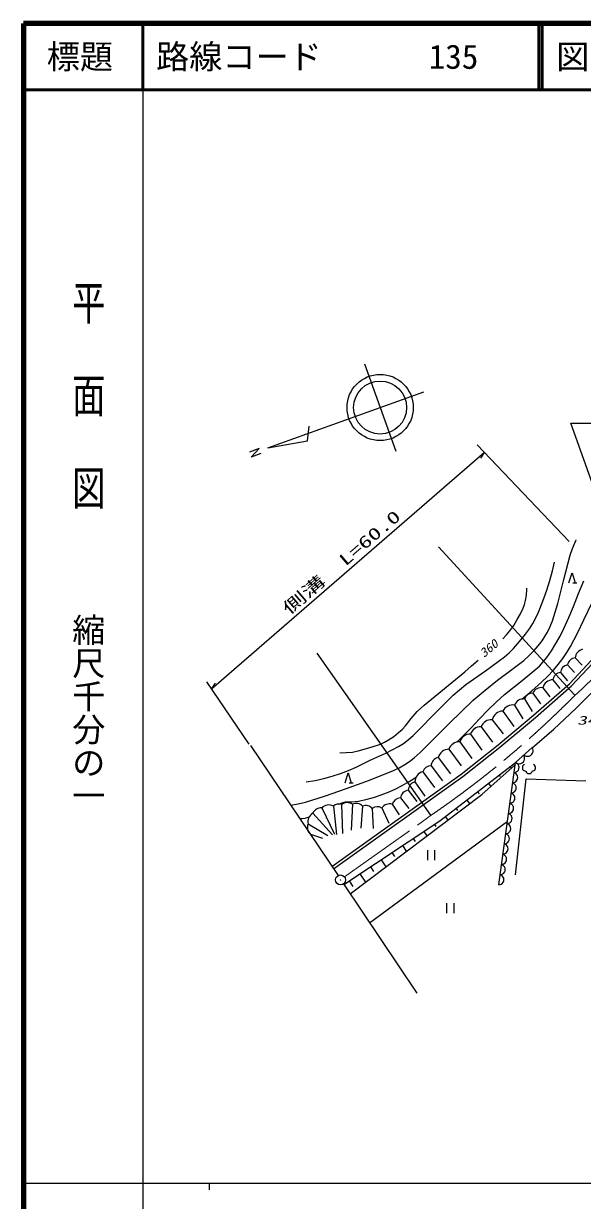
# Model space of a CAD drawing. Units: millimetres, scale not verified. Extents: x 40000 to 680000, y 20000 to 380000.
# Drawn here: x 40000 to 124338, y 202409 to 380000 of the extents above; entities that cross this region are included whole.
import ezdxf
from ezdxf.enums import TextEntityAlignment as Align

# ---------------------------------------------------------------- set-up
doc = ezdxf.new("R2010")
doc.units = ezdxf.units.MM
doc.header["$LTSCALE"] = 1000
doc.linetypes.add('CHAIN', pattern=[18.5, 12, -1.5, 3.5, -1.5])
for name, color, linetype, lineweight in [('M-BGD', 7, 'Continuous', 25), ('M-BMK', 2, 'CHAIN', 13), ('M-TTL', 2, 'Continuous', 140), ('M-TTL-BAND', 7, 'Continuous', 25), ('M-TTL-LINE', 7, 'Continuous', 50)]:
    doc.layers.add(name, color=color, linetype=linetype, lineweight=lineweight)
doc.layers.add('M-TTL-TXT', color=7, linetype='Continuous')
doc.styles.add('@ＭＳ ゴシック', font='')
doc.styles.add('ＭＳ ゴシック', font='')
doc.styles.get('@ＭＳ ゴシック').set_extended_font_data('@MS Gothic')
doc.styles.get('ＭＳ ゴシック').set_extended_font_data('MS Gothic')

# ---------------------------------------------------------------- blocks, each defined once
blk = doc.blocks.new('BUHIN1')
at = {"color": 7, "linetype": 'Continuous', "lineweight": 25}
for radius in [746, 22.5]:
    blk.add_circle((0, 0), radius, dxfattribs=at)
blk = doc.blocks.new('BUHIN162')
at = {"color": 7, "linetype": 'Continuous', "lineweight": 25}
blk.add_lwpolyline([(87, -917), (255, -964), (465, -915), (597, -826), (703, -713), (787, -572), (807, -433), (777, -296), (685, -161), (630, -110), (664, 22), (702, 179), (670, 372), (581, 504), (472, 606), (356, 666), (189, 714), (79, 707), (-18, 661), (-148, 618), (-206, 672), (-343, 753), (-482, 773), (-619, 744), (-757, 654), (-863, 541), (-940, 400), (-975, 187), (-917, 23)], dxfattribs=at)
blk = doc.blocks.new('BUHIN163')
at = {"color": 7, "linetype": 'Continuous', "lineweight": 25}
for p, q in [((94, 940), (-931, -155)), ((-91, -942), (934, 153))]:
    blk.add_line(p, q, dxfattribs=at)
blk = doc.blocks.new('BUHIN235')
at = {"color": 7, "linetype": 'Continuous', "lineweight": 25}
blk.add_lwpolyline([(602, 490), (444, 592), (276, 651), (51, 687), (-140, 652), (-319, 582), (-505, 430), (-610, 269), (-683, 89), (-693, -139), (-666, -313), (-602, -490)], dxfattribs=at)
blk = doc.blocks.new('BUHIN236')
at = {"color": 7, "linetype": 'Continuous', "lineweight": 25}
blk.add_lwpolyline([(848, -29), (791, 168), (695, 337), (536, 529), (353, 637), (156, 708), (-107, 716), (-308, 660), (-498, 564), (-670, 384), (-773, 222), (-848, 29)], dxfattribs=at)
blk = doc.blocks.new('BUHIN296')
at = {"color": 7, "linetype": 'Continuous', "lineweight": 25}
blk.add_line((403, 645), (-35, 1055), dxfattribs=at)
blk.add_lwpolyline([(844, 232), (-513, -548), (176, 857)], dxfattribs=at)

msp = doc.modelspace()

# ---------------------------------------------------------------- linework, layer by layer
at = {"layer": 'M-BGD'}
for p, q in [((91436, 328644), (96182, 315473)), ((76875, 315956), (100395, 324432)), ((132520, 291685), (122602, 319707)), ((122602, 319707), (138779, 319707)), ((82859, 317050), (83122, 319270)), ((76875, 315956), (82859, 317050)), ((108467, 316415), (122329, 301854)), ((109534, 315295), (68383, 279584)), ((75532, 315859), (74077, 315327)), ((74347, 314581), (75532, 315859)), ((75799, 315104), (74347, 314581)), ((109518, 315282), (108953, 314409)), ((123172, 278655), (102601, 301035)), ((122361, 280374), (132398, 291127)), ((122674, 280051), (132727, 290820)), ((101471, 260570), (84290, 284985)), ((123262, 284274), (124281, 283172)), ((122059, 283230), (123146, 282089)), ((74045, 271262), (67658, 280650)), ((119875, 280982), (120910, 279664)), ((121015, 282090), (122067, 280800)), ((123358, 276648), (128246, 281500)), ((68385, 279575), (68950, 280448)), ((116848, 278953), (117989, 277327)), ((116973, 275651), (122361, 280374)), ((117266, 275309), (122674, 280051)), ((118356, 279779), (119423, 278412)), ((114094, 277149), (115329, 275100)), ((115613, 278099), (116737, 276195)), ((111610, 271137), (116973, 275651)), ((111895, 270788), (117266, 275309)), ((112321, 276263), (113962, 273927)), ((120005, 273544), (123358, 276648)), ((109029, 273889), (110746, 271587)), ((110707, 274933), (112363, 272799)), ((116740, 270710), (120005, 273544)), ((107446, 272781), (109130, 270375)), ((74272, 271071), (87456, 251428)), ((104186, 270502), (106049, 268011)), ((105832, 271610), (107640, 269081)), ((106038, 266746), (111610, 271137)), ((106308, 266386), (111895, 270788)), ((114218, 268506), (116773, 270739)), ((102564, 269258), (104432, 266786)), ((102808, 259696), (114220, 268485)), ((111717, 250043), (114218, 268506)), ((86531, 252807), (106038, 266746)), ((100254, 267106), (102007, 264725)), ((101488, 267992), (103233, 265716)), ((109130, 263680), (114170, 268149)), ((111774, 266601), (111932, 266397)), ((113405, 267857), (113584, 267624)), ((86782, 252433), (106308, 266386)), ((99051, 265555), (100568, 263405)), ((110144, 265346), (110491, 264896)), ((114229, 251530), (115834, 266040)), ((115834, 266040), (124849, 265731)), ((89300, 248681), (109130, 263680)), ((96866, 263149), (98144, 261574)), ((98038, 264320), (99321, 262613)), ((106884, 262835), (107298, 262297)), ((108514, 264090), (108770, 263758)), ((84996, 261630), (86897, 257702)), ((86769, 261915), (87217, 257634)), ((87971, 262136), (88110, 257786)), ((89618, 262199), (89440, 258291)), ((91169, 261883), (90888, 258594)), ((92625, 261535), (92774, 258527)), ((94081, 261630), (95131, 259352)), ((95632, 262199), (96663, 260581)), ((105253, 261580), (105495, 261266)), ((83666, 260838), (86611, 257601)), ((88348, 250099), (102808, 259696)), ((92226, 244321), (112994, 259567)), ((103623, 260324), (104013, 259818)), ((82938, 259224), (85904, 257483)), ((83287, 257673), (85096, 257062)), ((100395, 258095), (100840, 257423)), ((102003, 259162), (102232, 258818)), ((97177, 255959), (97753, 255092)), ((98786, 257027), (99092, 256565)), ((95568, 254891), (95952, 254312)), ((92351, 252755), (92813, 252060)), ((93960, 253823), (94665, 252761)), ((89133, 250620), (89673, 249807)), ((90742, 251688), (91577, 250430)), ((88290, 250185), (99351, 233706))]:
    msp.add_line(p, q, dxfattribs=at)
for points in [[(80301, 262057), (81432, 262255), (82548, 262511), (85571, 263476), (88578, 264498), (92206, 265852), (95816, 267264), (96676, 267690), (97519, 268176), (98234, 268654), (98921, 269186), (99832, 270006), (100711, 270878), (104246, 274390), (107823, 277877), (109637, 279412), (111493, 280903), (113496, 282377), (115468, 283904), (116247, 284602), (116992, 285351), (117643, 286081), (118253, 286858), (118683, 287492), (119067, 288168), (119468, 289015), (119815, 289888), (120244, 291169), (120617, 292475), (121510, 296129), (122466, 299786), (122832, 300767), (123258, 301734), (123333, 301897), (123412, 302069)], [(82663, 265568), (83985, 265790), (85303, 266073), (86582, 266432), (87845, 266849), (89023, 267288), (90178, 267783), (92417, 268882), (94687, 269928), (95642, 270387), (96569, 270900), (97318, 271381), (98031, 271910), (98784, 272564), (99505, 273271), (102143, 275975), (104826, 278638), (105771, 279471), (106762, 280265), (109692, 282325), (112594, 284439), (113290, 285054), (113950, 285718), (114860, 286754), (115734, 287840), (116329, 288645), (116872, 289481), (117320, 290314), (117715, 291176), (118365, 292834), (118959, 294514), (119413, 295953), (119809, 297409), (119975, 298068), (120137, 298728)], [(115198, 278044), (116705, 279297), (118172, 280594), (119082, 281476), (119956, 282409), (120678, 283264), (121359, 284165), (121972, 285077), (122533, 286020), (123565, 287992), (124549, 290002), (125813, 292652), (127131, 295276), (127762, 296376), (128444, 297447), (129239, 298559), (130075, 299639)], [(105366, 271559), (106451, 272605), (107499, 273700), (108781, 275096), (110115, 276460), (111326, 277622), (112577, 278740), (115232, 280864), (117855, 283042), (118426, 283669), (118952, 284337), (119668, 285366), (120338, 286434), (120966, 287548), (121546, 288699), (122282, 290352), (122966, 292038), (123724, 293975), (124540, 295896)], [(112345, 287170), (112888, 287739), (113392, 288356), (113963, 289188), (114488, 290058), (114968, 290913), (115391, 291789), (115602, 292357), (115754, 292940), (115874, 293756), (115936, 294588), (115942, 294698), (115948, 294809)], [(87703, 269955), (88665, 269985), (89617, 270075), (90496, 270249), (91375, 270484), (92617, 270848), (93846, 271270), (94479, 271561), (95087, 271906), (95858, 272426), (96603, 273003), (97147, 273487), (97655, 274020), (98490, 275117), (99371, 276173), (100431, 277135), (101537, 278056), (104072, 280098), (106572, 282190), (107595, 283070), (108620, 283961)], [(87555, 262232), (88052, 262413), (88570, 262537), (89559, 262578), (90540, 262679), (91669, 262927), (92787, 263233), (93986, 263621), (95173, 264069), (96168, 264510), (97135, 265006), (98187, 265618), (99227, 266269)], [(81617, 260067), (82054, 260049), (82485, 260091), (82784, 260171), (83080, 260272)]]:
    msp.add_lwpolyline(points, dxfattribs=at)
for radius in [5000, 4000]:
    msp.add_circle((93809, 322059), radius, dxfattribs=at)
for centre, radius, start, end in [((123357, 282950), 1328, 94.10184, 167.84161), ((124665, 284206), 1405, 103.46225, 177.20206), ((122297, 281963), 1288, 100.61963, 174.35944), ((119917, 279368), 1615, 91.49759, 165.23737), ((121183, 280776), 1324, 97.32315, 171.06296), ((116800, 277703), 1251, 87.82526, 161.56503), ((118152, 278361), 1433, 81.83987, 155.57968), ((113798, 275524), 1652, 79.69513, 153.43494), ((115487, 276611), 1493, 85.13547, 158.87527), ((112400, 274522), 1743, 92.60254, 166.34235), ((108976, 272280), 1610, 88.1221, 161.86191), ((110564, 273293), 1647, 85.03821, 158.77798), ((107420, 271119), 1662, 89.09061, 162.83041), ((104204, 268799), 1703, 90.60529, 164.34509), ((105747, 269958), 1654, 87.07367, 160.81348), ((102870, 267908), 1385, 102.76556, 176.50534), ((100686, 265528), 1636, 105.33615, 179.07596), ((101462, 266726), 1266, 88.80649, 162.5463), ((99367, 264262), 1331, 103.76077, 177.50058), ((96882, 261851), 1298, 90.69867, 164.43848), ((98233, 262954), 1380, 98.1301, 171.86987), ((84859, 260348), 1289, 83.89282, 157.6326), ((86072, 260590), 1496, 62.26025, 136.00006), ((87518, 261223), 1019, 63.56757, 137.30737), ((88837, 261070), 1373, 55.33267, 129.07248), ((90182, 261007), 1319, 41.59546, 115.33527), ((91664, 260738), 1248, 39.68149, 113.42126), ((93416, 260611), 1216, 56.86148, 130.60129), ((95236, 260881), 1377, 73.30075, 147.04053), ((84379, 259546), 1476, 118.85565, 192.59546), ((84146, 258681), 1325, 155.78271, 229.52252)]:
    msp.add_arc(centre, radius, start, end, dxfattribs=at)
at = {"layer": 'M-BMK'}
for p, q in [((123466, 278862), (139340, 294045)), ((88443, 251219), (101716, 260681))]:
    msp.add_line(p, q, dxfattribs=at)
msp.add_arc((17707, 383047), 148428, 304.47105, 315.42215, dxfattribs=at)
at = {"layer": 'M-TTL'}
for p, q in [((40000, 380000), (40000, 20000)), ((680000, 380000), (40000, 380000))]:
    msp.add_line(p, q, dxfattribs=at)
at = {"layer": 'M-TTL-BAND'}
for p, q in [((58000, 370000), (58000, 20000)), ((40000, 205000), (579000, 205000)), ((68000, 205000), (68000, 204000))]:
    msp.add_line(p, q, dxfattribs=at)
at = {"layer": 'M-TTL-LINE'}
for p, q in [((58000, 380000), (58000, 370000)), ((117750, 380000), (117750, 370000)), ((118250, 380000), (118250, 370000)), ((40000, 370000), (680000, 370000))]:
    msp.add_line(p, q, dxfattribs=at)

# ---------------------------------------------------------------- block references
at = {"layer": 'M-BGD', "rotation": 223.10688}
for name, p in [('BUHIN296', (122762, 296343)), ('BUHIN236', (116134, 270181)), ('BUHIN235', (114114, 267737)), ('BUHIN236', (114857, 269064)), ('BUHIN162', (116266, 267584)), ('BUHIN296', (88984, 266180)), ('BUHIN235', (113906, 266198)), ('BUHIN235', (113697, 264660)), ('BUHIN235', (113489, 263121)), ('BUHIN235', (113280, 261582)), ('BUHIN235', (112863, 258505)), ('BUHIN235', (113072, 260044)), ('BUHIN235', (112655, 256966)), ('BUHIN163', (101510, 254494)), ('BUHIN235', (112446, 255428)), ('BUHIN235', (112238, 253889)), ('BUHIN235', (112029, 252351)), ('BUHIN1', (87834, 250780)), ('BUHIN235', (111821, 250812)), ('BUHIN163', (104412, 246529))]:
    msp.add_blockref(name, p, dxfattribs=at)

# ---------------------------------------------------------------- texts
at = {"layer": 'M-BGD', "style": 'ＭＳ ゴシック', "width": 1.5}
msp.add_text('側溝\u3000L=60.0', height=1833, rotation=40.7, dxfattribs=at).set_placement((80407, 290274), align=Align.BOTTOM_LEFT)
at = {"layer": 'M-BGD', "style": 'ＭＳ ゴシック', "oblique": 15}
for s, rotation, width, p in [('360', 39.7, 1.1, (109736, 283949)), ('345.7', 0.1, 1.65, (123534, 273804))]:
    msp.add_text(s, height=1320, rotation=rotation, dxfattribs=dict(at, width=width)).set_placement(p, align=Align.BOTTOM_LEFT)
at = {"layer": 'M-TTL-BAND', "style": '@ＭＳ ゴシック', "width": 1.4}
msp.add_text('平  面  図', height=3666, rotation=270, dxfattribs=at).set_placement((49777, 306475), align=Align.MIDDLE_RIGHT)
at = {"layer": 'M-TTL-BAND', "style": '@ＭＳ ゴシック'}
msp.add_text('縮尺千分の一', height=3666, rotation=270, dxfattribs=at).set_placement((49777, 261030), align=Align.MIDDLE_RIGHT)
at = {"layer": 'M-TTL-TXT', "style": 'ＭＳ ゴシック'}
msp.add_text('標題', height=3666, dxfattribs=at).set_placement((48500, 375000), align=Align.MIDDLE_CENTER)
for s, p in [('路線コード', (60000, 375000)), ('135', (101142, 375000)), ('図面コード', (120380, 375000))]:
    msp.add_text(s, height=3666, dxfattribs=at).set_placement(p, align=Align.MIDDLE_LEFT)

doc.saveas('drawing.dxf')
